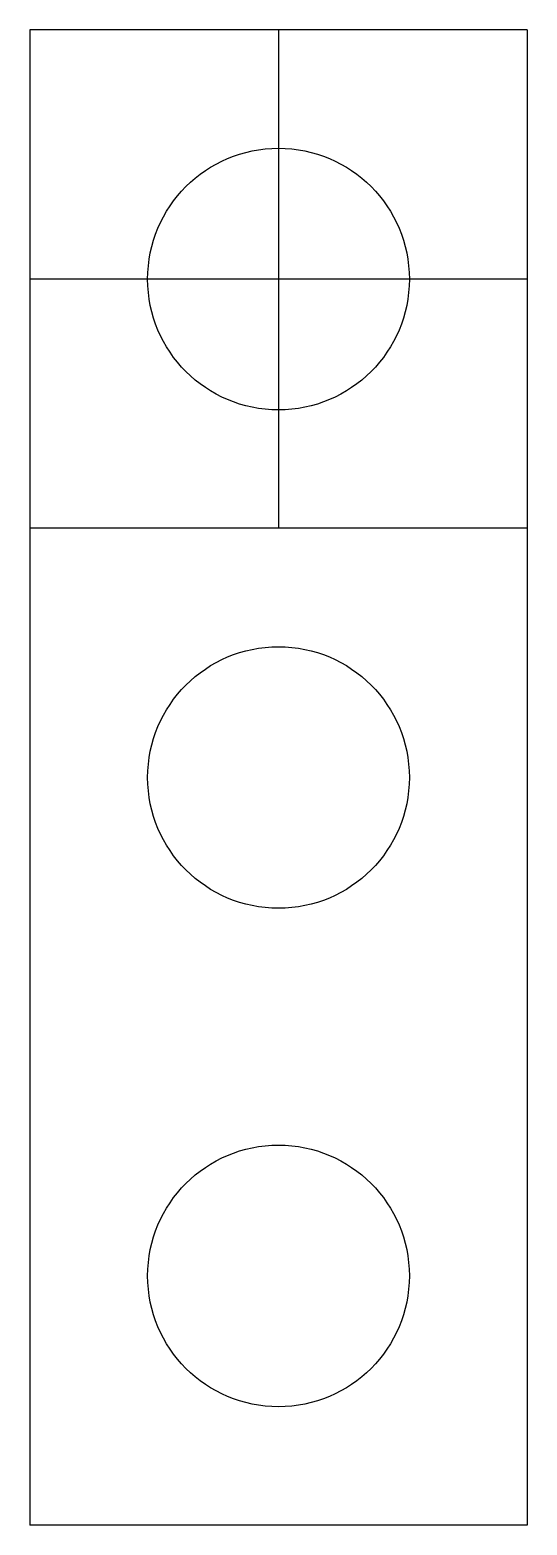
# Model space of a CAD drawing. Extents: x -1.9 to 1.9, y -9.5 to 1.9.
import ezdxf

# ---------------------------------------------------------------- set-up
doc = ezdxf.new("R2010")
doc.units = 0
doc.layers.add('粗实线层', color=7, linetype='CONTINUOUS')

msp = doc.modelspace()

# ---------------------------------------------------------------- linework, layer by layer
at = {"layer": '粗实线层'}
for p, q in [((1.9, 1.905), (-1.9, 1.905)), ((-1.9, 1.905), (-1.9, -9.525)), ((0, 1.905), (0, -1.905)), ((1.9, 1.905), (1.9, -9.525)), ((1.9, 0), (-1.9, 0)), ((1.9, -1.905), (-1.9, -1.905)), ((1.9, -9.525), (-1.9, -9.525))]:
    msp.add_line(p, q, dxfattribs=at)
for centre in [(0, 0), (0, -3.81), (0, -7.62)]:
    msp.add_circle(centre, 1, dxfattribs=at)

doc.saveas('drawing.dxf')
